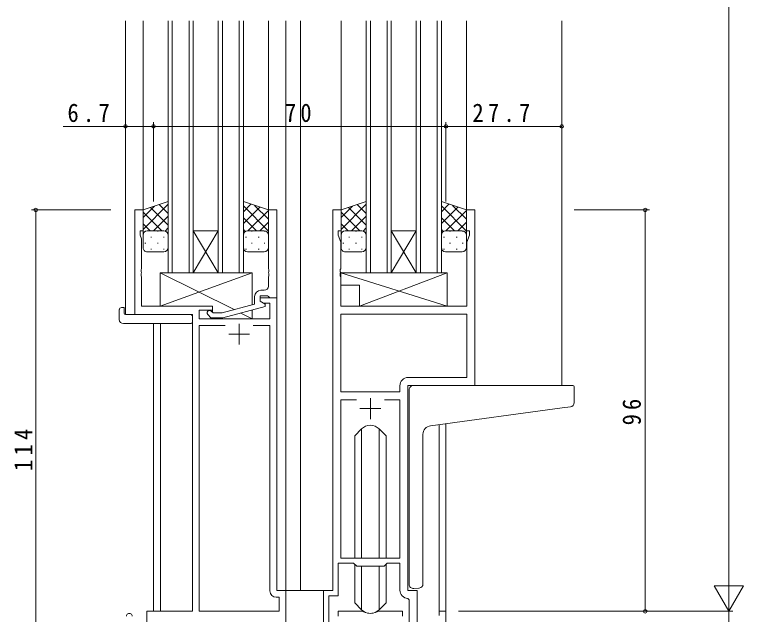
# Model space of a CAD drawing. Units: millimetres, scale not verified. Extents: x -594 to 539, y -420 to 386.
# Drawn here: x -225.4 to -51, y -73.8 to 69.7 of the extents above; entities that cross this region are included whole.
import ezdxf

# ---------------------------------------------------------------- set-up
doc = ezdxf.new("R2010")
doc.units = ezdxf.units.MM
doc.header["$LTSCALE"] = 2
for name, color, linetype, lineweight in [('0-3_YKK_11', 7, 'Continuous', 9), ('0-4_YKK_12', 2, 'Continuous', 9), ('0-5_YKK_13', 4, 'Continuous', 9), ('0-7_YKK_D', 6, 'Continuous', 9)]:
    doc.layers.add(name, color=color, linetype=linetype, lineweight=lineweight)
doc.styles.add('ＭＳ ゴシック', font='')
doc.styles.get('ＭＳ ゴシック').set_extended_font_data('MS Gothic')

msp = doc.modelspace()

# ---------------------------------------------------------------- linework, layer by layer
at = {"layer": '0-3_YKK_11'}
for p, q in [((-196.683, 22.995), (-196.683, -2.005)), ((-194.683, 22.995), (-196.683, 22.995)), ((-194.683, 17.995), (-194.683, 22.995)), ((-164.683, 22.995), (-164.683, 8.953)), ((-162.683, 22.995), (-164.683, 22.995)), ((-162.683, 1.995), (-162.683, 22.995)), ((-149.283, 22.995), (-147.283, 22.995)), ((-149.283, -68.005), (-149.283, 22.995)), ((-147.283, 22.995), (-147.283, 17.995)), ((-117.283, 22.995), (-115.283, 22.995)), ((-117.283, 17.995), (-117.283, 22.995)), ((-115.283, 22.995), (-115.283, -19.005)), ((-195.383, 17.995), (-194.683, 17.995)), ((-195.383, 16.99), (-195.383, 17.995)), ((-147.983, 17.995), (-147.983, 16.995)), ((-147.283, 17.995), (-147.983, 17.995)), ((-116.583, 17.995), (-117.283, 17.995)), ((-116.583, 16.995), (-116.583, 17.995)), ((-195.053, 16.084), (-195.383, 16.99)), ((-195.053, 8.953), (-195.053, 16.084)), ((-147.983, 16.995), (-147.353, 15.264)), ((-117.213, 15.264), (-116.583, 16.995)), ((-147.353, 15.264), (-147.353, 8.953)), ((-117.213, -0.005), (-117.213, 15.264)), ((-195.173, 8.77), (-195.053, 8.953)), ((-195.173, 8.22), (-195.173, 8.77)), ((-164.683, 8.953), (-164.563, 8.77)), ((-164.563, 8.77), (-164.563, 8.22)), ((-147.353, 8.953), (-147.473, 8.77)), ((-147.473, 8.77), (-147.473, 8.22)), ((-195.053, 8.037), (-195.173, 8.22)), ((-195.173, 7.77), (-195.053, 7.953)), ((-195.173, 7.22), (-195.173, 7.77)), ((-195.053, 7.037), (-195.173, 7.22)), ((-195.053, 7.953), (-195.053, 8.037)), ((-195.053, -0.005), (-195.053, 7.037)), ((-164.563, 8.22), (-164.683, 8.037)), ((-164.683, 8.037), (-164.683, 7.953)), ((-164.683, 7.953), (-164.563, 7.77)), ((-164.563, 7.22), (-164.683, 7.037)), ((-164.683, 7.037), (-164.683, 4.795)), ((-164.563, 7.77), (-164.563, 7.22)), ((-147.473, 8.22), (-147.353, 8.037)), ((-147.353, 7.953), (-147.473, 7.77)), ((-147.473, 7.77), (-147.473, 7.22)), ((-147.473, 7.22), (-147.353, 7.037)), ((-147.353, 8.037), (-147.353, 7.953)), ((-147.353, 7.037), (-147.353, -0.005)), ((-165.683, 3.795), (-166.483, 3.795)), ((-167.983, 2.295), (-167.983, 0.474)), ((-166.683, 2.495), (-164.883, 2.495)), ((-166.683, 1.195), (-166.683, 2.495)), ((-166.683, 1.995), (-166.683, 1.195)), ((-162.683, 1.995), (-166.683, 1.995)), ((-164.883, 2.495), (-164.683, 2.295)), ((-164.683, 2.295), (-164.383, 1.995)), ((-164.383, 1.995), (-162.683, 1.995)), ((-162.683, -68.005), (-162.683, 1.995)), ((-167.983, 0.474), (-175.744, -1.605)), ((-166.683, 1.195), (-165.817, 0.695)), ((-165.483, 0.502), (-166.683, 1.195)), ((-165.817, 0.695), (-164.313, 0.695)), ((-165.483, -0.098), (-165.483, 0.502)), ((-164.313, 0.695), (-164.313, -3.005)), ((-178.083, -0.005), (-195.053, -0.005)), ((-181.253, -1.005), (-178.083, -1.005)), ((-181.253, -3.005), (-181.253, -1.005)), ((-177.934, -1.605), (-178.359, -1.181)), ((-178.083, -1.005), (-178.083, -0.005)), ((-175.744, -1.605), (-177.934, -1.605)), ((-175.586, -2.805), (-165.483, -0.098)), ((-147.353, -0.005), (-117.213, -0.005)), ((-196.683, -2.005), (-182.883, -2.005)), ((-182.883, -2.005), (-182.883, -73.005)), ((-164.313, -3.005), (-181.253, -3.005)), ((-179.207, -2.029), (-178.431, -2.805)), ((-178.431, -2.805), (-175.586, -2.805)), ((-147.353, -1.935), (-147.353, -20.505)), ((-117.213, -1.935), (-147.353, -1.935)), ((-117.213, -1.935), (-147.353, -1.935)), ((-117.213, -17.075), (-117.213, -1.935)), ((-181.253, -4.635), (-181.253, -73.005)), ((-175.033, -4.635), (-181.253, -4.635)), ((-175.033, -4.635), (-181.253, -4.635)), ((-171.683, -4.205), (-171.683, -9.205)), ((-164.313, -4.635), (-168.332, -4.635)), ((-164.313, -68.135), (-164.313, -4.635)), ((-174.183, -6.705), (-169.183, -6.705)), ((-131.213, -17.075), (-117.213, -17.075)), ((-133.213, -20.505), (-133.213, -19.075)), ((-131.283, -19.005), (-131.283, -68.005)), ((-115.283, -19.005), (-131.283, -19.005)), ((-147.353, -20.505), (-133.213, -20.505)), ((-147.353, -22.435), (-143.633, -22.435)), ((-147.353, -60.305), (-147.353, -22.435)), ((-140.283, -22.005), (-140.283, -27.005)), ((-136.932, -22.435), (-133.213, -22.435)), ((-136.932, -22.435), (-133.213, -22.435)), ((-133.213, -22.435), (-133.213, -60.305)), ((-142.783, -24.505), (-137.783, -24.505)), ((-133.213, -60.305), (-147.353, -60.305)), ((-147.983, -61.505), (-147.983, -69.305)), ((-144.283, -61.505), (-147.983, -61.505)), ((-143.553, -62.235), (-144.283, -61.505)), ((-137.013, -62.235), (-143.553, -62.235)), ((-136.283, -61.505), (-137.013, -62.235)), ((-133.213, -61.505), (-136.283, -61.505)), ((-133.213, -67.935), (-133.213, -61.505)), ((-160.483, -68.005), (-162.683, -68.005)), ((-160.483, -81.105), (-160.483, -68.005)), ((-151.483, -68.005), (-149.283, -68.005)), ((-151.483, -79.355), (-151.483, -68.005)), ((-131.283, -68.005), (-129.083, -68.005)), ((-129.083, -68.005), (-129.083, -79.04)), ((-162.113, -69.635), (-162.813, -69.635)), ((-162.113, -73.005), (-162.113, -69.635)), ((-150.183, -69.305), (-150.183, -79.355)), ((-147.983, -69.305), (-150.183, -69.305)), ((-131.013, -70.233), (-131.3, -69.933)), ((-131.013, -79.04), (-131.013, -70.233)), ((-193.783, -73.005), (-193.783, -75.555)), ((-182.883, -73.005), (-193.783, -73.005)), ((-181.253, -73.005), (-162.113, -73.005)), ((-147.983, -73.005), (-147.983, -74.205)), ((-142.53, -73.005), (-147.983, -73.005)), ((-132.583, -73.005), (-138.035, -73.005)), ((-132.583, -74.205), (-132.583, -73.005)), ((-123.813, -73.005), (-123.813, -74.005)), ((-122.183, -73.005), (-123.813, -73.005)), ((-122.183, -113.005), (-122.183, -73.005))]:
    msp.add_line(p, q, dxfattribs=at)
for centre, radius, start, end in [((-166.483, 2.295), 1.5, 90, 179.99998), ((-165.683, 4.795), 1, 270, 359.99998), ((-178.783, -1.605), 0.6, 44.99998, 225), ((-131.213, -19.075), 2, 90, 179.99998), ((-131.213, -67.935), 2, 179.99998, 267.50807), ((-162.813, -68.135), 1.5, 180, 269.99998), ((-142.53, -75.005), 2, 64.91237, 90), ((-140.283, -70.205), 3.3, 244.91238, 295.0876), ((-138.035, -75.005), 2, 89.99997, 115.08762), ((-197.983, -74.205), 0.7, 359.99998, 180)]:
    msp.add_arc(centre, radius, start, end, dxfattribs=at)
at = {"layer": '0-4_YKK_12'}
for p, q in [((-198.883, 68.245), (-198.883, -2.005)), ((-194.683, 68.245), (-194.683, 22.499)), ((-188.683, 7.995), (-188.683, 68.245)), ((-187.683, 68.245), (-187.683, 7.995)), ((-183.683, 7.995), (-183.683, 68.245)), ((-182.683, 68.245), (-182.683, 7.995)), ((-176.683, 7.995), (-176.683, 68.245)), ((-175.683, 68.245), (-175.683, 7.995)), ((-171.683, 7.995), (-171.683, 68.245)), ((-170.683, 68.245), (-170.683, 7.995)), ((-164.683, 68.245), (-164.683, 22.509)), ((-160.483, 68.245), (-160.483, -68.005)), ((-156.982, 68.245), (-156.982, -68.005)), ((-147.283, 68.245), (-147.283, 22.495)), ((-141.283, 7.995), (-141.283, 68.245)), ((-140.283, 68.245), (-140.283, 7.995)), ((-136.283, 7.995), (-136.283, 68.245)), ((-135.283, 68.245), (-135.283, 7.995)), ((-129.283, 7.995), (-129.283, 68.245)), ((-128.283, 68.245), (-128.283, 7.995)), ((-124.283, 7.995), (-124.283, 68.245)), ((-123.283, 68.245), (-123.283, 7.995)), ((-117.283, 68.245), (-117.283, 22.495)), ((-94.482, 68.245), (-94.482, -19.005)), ((-176.683, 7.995), (-182.683, 17.995)), ((-182.683, 7.995), (-176.683, 17.995)), ((-182.683, 17.995), (-176.683, 17.995)), ((-129.283, 7.995), (-135.283, 17.995)), ((-135.283, 7.995), (-129.283, 17.995)), ((-135.283, 17.995), (-129.283, 17.995)), ((-182.683, 7.995), (-188.683, 7.995)), ((-182.683, 7.995), (-176.683, 7.995)), ((-170.683, 7.995), (-176.683, 7.995)), ((-135.283, 7.995), (-141.283, 7.995)), ((-135.283, 7.995), (-129.283, 7.995)), ((-123.283, 7.995), (-129.283, 7.995)), ((-196.383, -2.005), (-198.883, -2.005)), ((-192.183, -4.193), (-192.183, -73.005)), ((-190.553, -4.193), (-190.553, -73.005)), ((-123.813, -28.395), (-123.813, -73.005)), ((-122.183, -28.171), (-122.183, -73.005)), ((-160.783, -68.005), (-156.982, -68.005)), ((-156.982, -68.005), (-151.183, -68.005)), ((-123.813, -73.005), (-122.183, -73.005))]:
    msp.add_line(p, q, dxfattribs=at)
at = {"layer": '0-5_YKK_13'}
for p, q in [((-188.683, 24.995), (-194.683, 22.995)), ((-188.683, 16.995), (-188.683, 24.995)), ((-170.683, 24.995), (-164.683, 22.995)), ((-170.683, 16.995), (-170.683, 24.995)), ((-141.283, 24.995), (-147.283, 22.995)), ((-141.283, 16.995), (-141.283, 24.995)), ((-123.283, 24.995), (-117.283, 22.995)), ((-123.283, 16.995), (-123.283, 24.995)), ((-194.683, 18.363), (-188.683, 24.363)), ((-194.683, 21.191), (-191.978, 23.896)), ((-194.683, 22.995), (-194.683, 16.995)), ((-188.683, 19.343), (-192.921, 23.582)), ((-188.683, 22.172), (-190.8, 24.289)), ((-170.683, 22.572), (-168.865, 24.389)), ((-164.683, 17.963), (-170.683, 23.963)), ((-170.683, 19.743), (-166.744, 23.682)), ((-169.603, 17.995), (-164.683, 22.915)), ((-164.683, 20.791), (-167.988, 24.096)), ((-164.683, 22.995), (-164.683, 16.995)), ((-147.283, 18.363), (-141.283, 24.363)), ((-147.283, 21.191), (-144.578, 23.896)), ((-147.283, 22.995), (-147.283, 16.995)), ((-141.283, 19.343), (-145.521, 23.582)), ((-141.283, 22.172), (-143.4, 24.289)), ((-123.283, 22.572), (-121.465, 24.389)), ((-117.283, 17.963), (-123.283, 23.963)), ((-123.283, 19.743), (-119.344, 23.682)), ((-122.203, 17.995), (-117.283, 22.915)), ((-117.283, 20.791), (-120.588, 24.096)), ((-117.283, 22.995), (-117.283, 16.995)), ((-190.163, 17.995), (-194.683, 22.515)), ((-192.223, 17.995), (-188.683, 21.535)), ((-167.543, 17.995), (-170.683, 21.135)), ((-142.763, 17.995), (-147.283, 22.515)), ((-144.823, 17.995), (-141.283, 21.535)), ((-120.143, 17.995), (-123.283, 21.135)), ((-192.991, 17.995), (-194.683, 19.687)), ((-166.774, 17.995), (-164.683, 20.087)), ((-145.591, 17.995), (-147.283, 19.687)), ((-119.374, 17.995), (-117.283, 20.087)), ((-194.097, 17.905), (-194.063, 17.905)), ((-193.683, 17.995), (-189.683, 17.995)), ((-193.683, 17.995), (-189.683, 17.995)), ((-191.233, 17.905), (-191.033, 17.905)), ((-189.427, 17.962), (-188.683, 18.706)), ((-170.217, 17.84), (-170.683, 18.306)), ((-165.683, 17.995), (-169.683, 17.995)), ((-165.683, 17.995), (-169.683, 17.995)), ((-168.533, 17.905), (-168.733, 17.905)), ((-165.503, 17.905), (-165.703, 17.905)), ((-146.697, 17.905), (-146.663, 17.905)), ((-146.283, 17.995), (-142.283, 17.995)), ((-146.283, 17.995), (-142.283, 17.995)), ((-143.833, 17.905), (-143.633, 17.905)), ((-142.027, 17.962), (-141.283, 18.706)), ((-122.817, 17.84), (-123.283, 18.306)), ((-118.283, 17.995), (-122.283, 17.995)), ((-118.283, 17.995), (-122.283, 17.995)), ((-121.133, 17.905), (-121.333, 17.905)), ((-118.103, 17.905), (-118.303, 17.905)), ((-194.683, 13.995), (-194.683, 16.995)), ((-192.848, 16.49), (-192.648, 16.49)), ((-189.818, 16.49), (-189.618, 16.49)), ((-188.683, 16.995), (-188.683, 13.995)), ((-170.683, 16.995), (-170.683, 13.995)), ((-169.948, 16.49), (-170.148, 16.49)), ((-166.918, 16.49), (-167.118, 16.49)), ((-164.711, 17.23), (-164.683, 17.258)), ((-164.683, 13.995), (-164.683, 16.995)), ((-147.283, 13.995), (-147.283, 16.995)), ((-145.448, 16.49), (-145.248, 16.49)), ((-142.418, 16.49), (-142.218, 16.49)), ((-141.283, 16.995), (-141.283, 13.995)), ((-123.283, 16.995), (-123.283, 13.995)), ((-122.548, 16.49), (-122.748, 16.49)), ((-119.518, 16.49), (-119.718, 16.49)), ((-117.311, 17.23), (-117.283, 17.258)), ((-117.283, 13.995), (-117.283, 16.995)), ((-194.263, 15.075), (-194.063, 15.075)), ((-191.233, 15.075), (-191.033, 15.075)), ((-168.533, 15.075), (-168.733, 15.075)), ((-165.503, 15.075), (-165.703, 15.075)), ((-146.863, 15.075), (-146.663, 15.075)), ((-143.833, 15.075), (-143.633, 15.075)), ((-121.133, 15.075), (-121.333, 15.075)), ((-118.103, 15.075), (-118.303, 15.075)), ((-189.683, 12.995), (-193.683, 12.995)), ((-192.848, 13.66), (-192.648, 13.66)), ((-189.818, 13.66), (-189.618, 13.66)), ((-169.948, 13.66), (-170.148, 13.66)), ((-169.683, 12.995), (-165.683, 12.995)), ((-166.918, 13.66), (-167.118, 13.66)), ((-142.283, 12.995), (-146.283, 12.995)), ((-145.448, 13.66), (-145.248, 13.66)), ((-142.418, 13.66), (-142.218, 13.66)), ((-122.548, 13.66), (-122.748, 13.66)), ((-122.283, 12.995), (-118.283, 12.995)), ((-119.518, 13.66), (-119.718, 13.66)), ((-190.583, 7.995), (-168.583, 7.995)), ((-190.583, -0.005), (-190.583, 7.995)), ((-172.905, -0.844), (-190.583, 7.995)), ((-190.583, -0.005), (-168.583, 7.995)), ((-168.583, 7.995), (-168.583, 0.314)), ((-121.857, 7.994), (-147.353, 7.994)), ((-142.857, -0.005), (-121.857, 7.994)), ((-121.857, 7.994), (-121.857, -0.005)), ((-142.857, 4.994), (-147.353, 4.994)), ((-142.857, 4.994), (-142.857, -0.005)), ((-200.37, -3.193), (-200.37, -0.818)), ((-199.37, -0.313), (-199.183, -0.313)), ((-199.183, -0.313), (-199.183, -0.813)), ((-199.183, -1.705), (-199.183, -0.813)), ((-178.083, -0.005), (-190.583, -0.005)), ((-178.083, -1.457), (-178.083, -0.005)), ((-168.583, -3.005), (-171.287, -1.653)), ((-168.583, -0.929), (-168.583, -3.005)), ((-121.857, -0.005), (-142.857, -0.005)), ((-198.883, -2.005), (-183.383, -2.005)), ((-182.883, -2.505), (-182.883, -3.193)), ((-182.883, -3.193), (-182.883, -3.693)), ((-178.083, -3.005), (-178.083, -2.805)), ((-168.583, -3.005), (-178.083, -3.005)), ((-199.37, -4.193), (-183.383, -4.193)), ((-129.983, -19.005), (-94.485, -19.005)), ((-91.785, -19.005), (-94.485, -19.005)), ((-130.983, -28.119), (-130.983, -20.005)), ((-91.485, -23.089), (-91.485, -19.305)), ((-125.857, -28.675), (-94.384, -24.359)), ((-94.384, -24.359), (-92.398, -24.085)), ((-142.404, -29.384), (-144.033, -31.013)), ((-142.401, -60.305), (-142.401, -29.38)), ((-138.165, -60.305), (-138.165, -29.38)), ((-138.161, -29.384), (-136.533, -31.013)), ((-130.983, -28.119), (-130.983, -29.123)), ((-130.983, -66.561), (-130.983, -29.123)), ((-144.033, -60.305), (-144.033, -31.013)), ((-136.533, -60.305), (-136.533, -31.013)), ((-127.683, -66.447), (-127.683, -30.667)), ((-144.033, -70.998), (-144.033, -61.755)), ((-142.401, -72.63), (-142.401, -62.235)), ((-138.165, -72.63), (-138.165, -62.235)), ((-136.533, -70.998), (-136.533, -61.755)), ((-128.683, -67.451), (-129.896, -67.557)), ((-128.683, -67.451), (-128.596, -67.443)), ((-142.404, -72.627), (-144.033, -70.998)), ((-138.161, -72.627), (-136.533, -70.998))]:
    msp.add_line(p, q, dxfattribs=at)
msp.add_lwpolyline([(-121.857, -0.005), (-147.353, 7.994), (-147.353, 4.994)], dxfattribs=at)
for centre, radius, start, end in [((-193.683, 16.995), 1, 89.99989, 179.99989), ((-193.683, 16.995), 1, 89.99989, 179.99989), ((-189.683, 16.995), 1, 359.99989, 89.99989), ((-189.683, 16.995), 1, 359.99989, 89.99989), ((-169.683, 16.995), 1, 90.00009, 180.00009), ((-169.683, 16.995), 1, 90.00009, 180.00009), ((-165.683, 16.995), 1, 0.00009, 90.00009), ((-165.683, 16.995), 1, 0.00009, 90.00009), ((-146.283, 16.995), 1, 89.99989, 179.99989), ((-146.283, 16.995), 1, 89.99989, 179.99989), ((-142.283, 16.995), 1, 359.99989, 89.99989), ((-142.283, 16.995), 1, 359.99989, 89.99989), ((-122.283, 16.995), 1, 90.00009, 180.00009), ((-122.283, 16.995), 1, 90.00009, 180.00009), ((-118.283, 16.995), 1, 0.00009, 90.00009), ((-118.283, 16.995), 1, 0.00009, 90.00009), ((-193.683, 13.995), 1, 179.99989, 269.99989), ((-189.683, 13.995), 1, 269.99989, 359.99989), ((-169.683, 13.995), 1, 180.00009, 270.00009), ((-165.683, 13.995), 1, 270.00009, 0.00009), ((-146.283, 13.995), 1, 179.99989, 269.99989), ((-142.283, 13.995), 1, 269.99989, 359.99989), ((-122.283, 13.995), 1, 180.00009, 270.00009), ((-118.283, 13.995), 1, 270.00009, 0.00009), ((-199.906, -0.801), 0.462, 136.9505, 182.04652), ((-199.601, -1.444), 1.153, 78.49471, 123.87698), ((-198.883, -1.705), 0.3, 180, 270), ((-199.37, -3.193), 1, 180, 269.99493), ((-183.383, -2.505), 0.5, 0, 90), ((-183.383, -3.693), 0.5, 269.99889, 0), ((-129.983, -20.005), 1, 90, 135.57298), ((-129.983, -20.005), 1, 121.36697, 135.57298), ((-91.785, -19.305), 0.3, 0, 90), ((-129.983, -20.005), 1, 135.57298, 180), ((-92.485, -23.089), 1, 275, 0), ((-140.283, -31.505), 3, 45, 135), ((-125.683, -30.667), 2, 95, 180), ((-129.983, -66.561), 1, 180, 275), ((-128.683, -66.447), 1, 275, 0), ((-140.283, -70.505), 3, 224.99998, 314.99998)]:
    msp.add_arc(centre, radius, start, end, dxfattribs=at)
at = {"layer": '0-7_YKK_D'}
for p, q in [((-54.483, 319.995), (-54.483, -66.005)), ((-192.183, 24.995), (-192.183, 43.995)), ((-192.183, 24.995), (-192.183, 43.995)), ((-122.183, 24.995), (-122.183, 43.995)), ((-122.183, 24.995), (-122.183, 43.995)), ((-198.883, 42.995), (-213.783, 42.995)), ((-192.183, 42.995), (-198.883, 42.995)), ((-192.183, 42.995), (-122.183, 42.995)), ((-122.183, 42.995), (-94.482, 42.995)), ((-202.37, 22.995), (-221.37, 22.995)), ((-220.37, 22.995), (-220.37, -91.005)), ((-91.482, 22.995), (-73.483, 22.995)), ((-74.483, -73.005), (-74.483, 22.995)), ((-54.483, -73.005), (-54.483, -60.881)), ((-50.982, -66.943), (-57.983, -66.943)), ((-54.483, -73.005), (-57.983, -66.943)), ((-54.483, -73.005), (-50.982, -66.943)), ((-119.183, -73.005), (-53.483, -73.005)), ((-119.183, -73.005), (-53.483, -73.005)), ((-91.482, -73.005), (-73.483, -73.005)), ((-54.483, -73.005), (-54.483, -128.005))]:
    msp.add_line(p, q, dxfattribs=at)
for centre in [(-198.883, 42.995), (-192.183, 42.995), (-192.183, 42.995), (-122.183, 42.995), (-122.183, 42.995), (-94.482, 42.995), (-220.37, 22.995), (-74.483, 22.995), (-74.483, -73.005)]:
    msp.add_circle(centre, 0.425, dxfattribs=at)

# ---------------------------------------------------------------- texts
at = {"layer": '0-7_YKK_D', "color": 7, "char_height": 4.399, "attachment_point": 7, "style": 'ＭＳ ゴシック'}
for s, insert in [('\\T1.38;\\W0.9;6.7', (-212.783, 43.995)), ('\\T1.36;\\W0.9;70', (-160.703, 43.995)), ('\\T1.38;\\W0.9;27.7', (-115.853, 43.995))]:
    msp.add_mtext(s, dxfattribs=dict(at, insert=insert))
at = {"layer": '0-7_YKK_D', "color": 7, "char_height": 4.399, "attachment_point": 7, "rotation": 90, "style": 'ＭＳ ゴシック'}
for s, insert in [('\\T1.36;\\W0.9;96', (-75.483, -28.525)), ('\\T1.38;\\W0.9;114', (-221.17, -39.445))]:
    msp.add_mtext(s, dxfattribs=dict(at, insert=insert))

doc.saveas('drawing.dxf')
